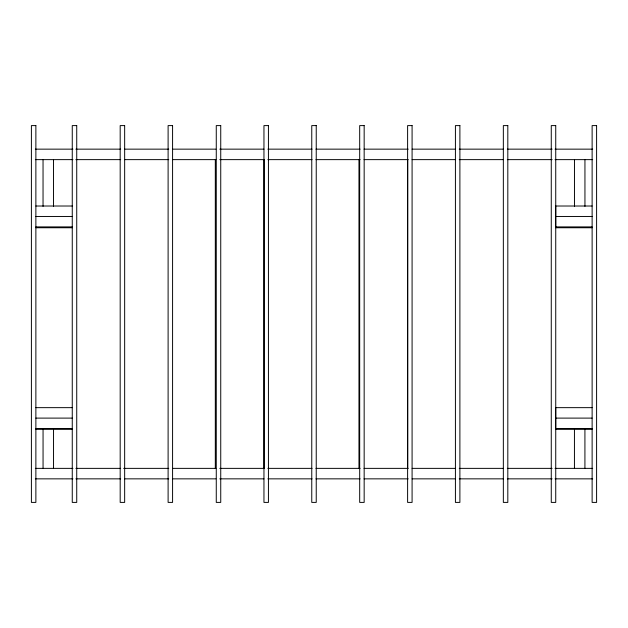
<?xml version="1.0" encoding="UTF-8"?>
<svg xmlns="http://www.w3.org/2000/svg" width="628" height="628" viewBox="0 0 628 628"><rect width="100%" height="100%" fill="white"/><g stroke="black" fill="none" stroke-linecap="round" stroke-linejoin="round"><path stroke-width="0.94" d="M35.325 149.15L72.942 149.15M75.855 149.15L120.694 149.15M124.619 149.15L168.775 149.15M172.7 149.15L215.875 149.15M219.8 149.15L263.956 149.15M267.881 149.15L312.038 149.15M315.963 149.15L360.119 149.15M364.044 149.15L408.2 149.15M412.125 149.15L455.3 149.15M459.225 149.15L503.381 149.15M507.306 149.15L552.13 149.15M555.042 149.15L592.675 149.15M35.325 159.63L72.942 159.63M75.855 159.63L120.694 159.63M124.619 159.63L168.775 159.63M172.7 159.63L215.875 159.63M219.8 159.63L263.956 159.63M267.881 159.63L312.038 159.63M315.963 159.63L360.119 159.63M364.044 159.63L408.2 159.63M412.125 159.63L455.3 159.63M459.225 159.63L503.381 159.63M507.306 159.63L552.13 159.63M555.042 159.63L592.675 159.63M35.875 206.015L72.259 206.015M592.11 206.015L555.725 206.015L555.725 227.744L592.11 227.744M35.875 216.464L72.259 216.464M555.725 216.464L592.11 216.464M35.875 226.904L72.259 226.904M555.725 226.904L592.11 226.904M35.875 227.744L72.259 227.744M35.875 407.65L72.259 407.65M592.102 407.65L555.717 407.65L555.717 429.324L592.102 429.324M35.875 418.107L72.259 418.107M555.717 418.107L592.102 418.107M35.875 428.555L72.259 428.555M555.717 428.555L592.102 428.555M35.875 429.324L72.259 429.324M35.325 468.37L72.958 468.37M75.87 468.37L120.694 468.37M123.638 468.37L168.775 468.37M172.7 468.37L215.875 468.37M219.8 468.37L263.956 468.37M267.881 468.37L312.038 468.37M315.963 468.37L360.119 468.37M364.044 468.37L408.2 468.37M412.125 468.37L455.3 468.37M459.225 468.37L503.381 468.37M507.306 468.37L552.106 468.37M555.019 468.37L592.675 468.37M35.325 478.85L72.958 478.85M75.87 478.85L120.694 478.85M124.619 478.85L168.775 478.85M172.7 478.85L215.875 478.85M219.8 478.85L263.956 478.85M267.881 478.85L312.038 478.85M315.963 478.85L360.119 478.85M364.044 478.85L408.2 478.85M412.125 478.85L455.3 478.85M459.225 478.85L503.381 478.85M507.306 478.85L552.106 478.85M555.019 478.85L592.675 478.85M584.943 159.63L584.943 206.376M584.919 429.371L584.919 468.37M574.463 159.63L574.463 206.376M574.439 429.371L574.439 468.37M407.729 159.63L407.729 468.37M358.965 159.63L358.965 468.37M264.074 159.63L264.074 468.37M215.31 159.63L215.31 468.37M53.521 159.63L53.521 206.376M53.537 429.371L53.537 468.37M43.042 159.63L43.042 206.376M43.057 429.371L43.057 468.37M35.875 125.6L31.4 125.6L31.4 502.4L35.875 502.4L35.875 125.6M76.734 125.6L72.259 125.6L72.259 502.4L76.734 502.4L76.734 125.6M124.658 125.6L120.183 125.6L120.183 502.4L124.658 502.4L124.658 125.6M172.582 125.6L168.108 125.6L168.108 502.4L172.582 502.4L172.582 125.6M220.742 125.6L216.268 125.6L216.268 502.4L220.742 502.4L220.742 125.6M268.431 125.6L263.956 125.6L263.956 502.4L268.431 502.4L268.431 125.6M316.237 125.6L311.763 125.6L311.763 502.4L316.237 502.4L316.237 125.6M364.161 125.6L359.687 125.6L359.687 502.4L364.161 502.4L364.161 125.6M412.086 125.6L407.611 125.6L407.611 502.4L412.086 502.4L412.086 125.6M459.892 125.6L455.418 125.6L455.418 502.4L459.892 502.4L459.892 125.6M507.817 125.6L503.342 125.6L503.342 502.4L507.817 502.4L507.817 125.6M555.741 125.6L551.266 125.6L551.266 502.4L555.741 502.4L555.741 125.6M596.6 125.6L592.125 125.6L592.125 502.4L596.6 502.4L596.6 125.6"/></g></svg>
